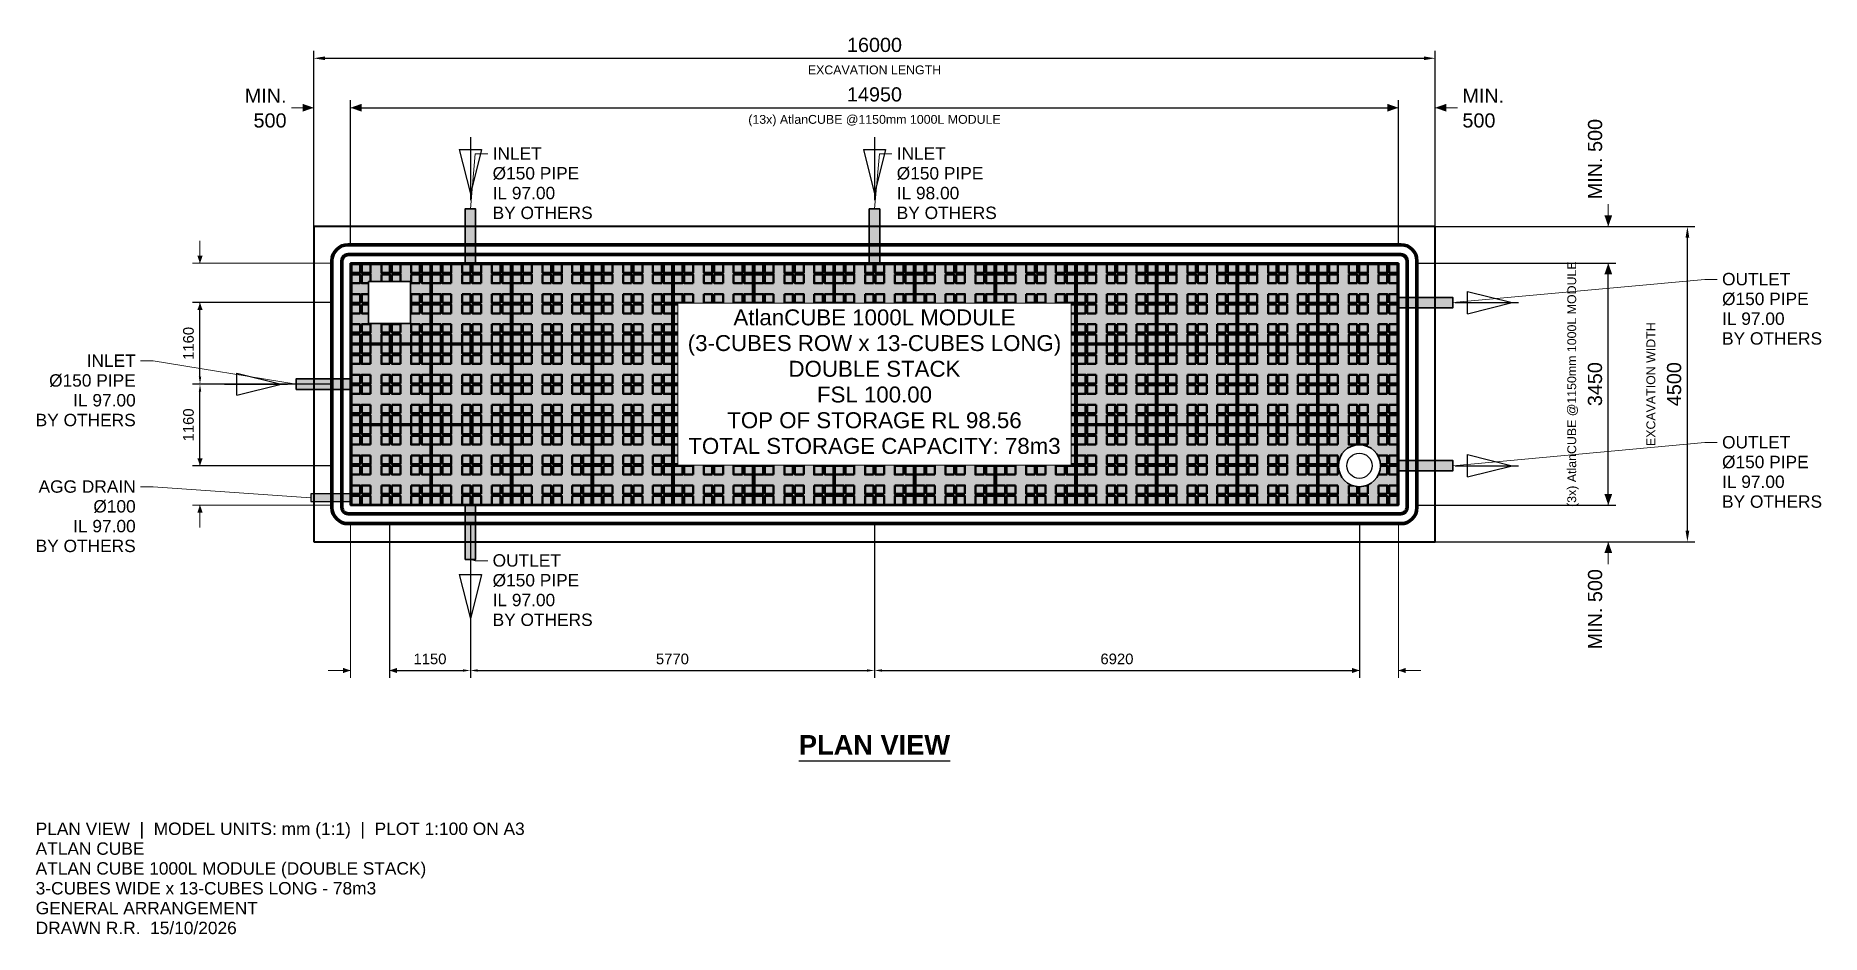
# Model space of a CAD drawing. Header units: millimetres. Extents: x -4492 to 20983, y -6122 to 6696.
import ezdxf
from ezdxf.enums import TextEntityAlignment as Align

# ---------------------------------------------------------------- set-up
doc = ezdxf.new("R2010")
doc.units = ezdxf.units.MM
for name, color, linetype in [('ANNOTATIONS', 7, 'Continuous'), ('DIMENSIONS', 7, 'Continuous'), ('EXCAVATION', 1, 'Continuous'), ('FLOW_INLET', 1, 'Continuous'), ('FLOW_OUTLET', 5, 'Continuous'), ('LEADERS', 7, 'Continuous'), ('MANHOLES', 3, 'Continuous'), ('MODULE_ART', 7, 'Continuous'), ('PIPES', 7, 'Continuous'), ('TANK', 7, 'Continuous'), ('TITLE', 7, 'Continuous')]:
    doc.layers.add(name, color=color, linetype=linetype)
doc.styles.add('ARIAL', font='arial.ttf')
doc.styles.add('ARIAL_BOLD', font='arialbd.ttf')
doc.dimstyles.get("Standard").update_dxf_attribs({"dimtxt": 2.5, "dimasz": 2.5, "dimexe": 1.25, "dimexo": 0.625, "dimtad": 1, "dimcen": 2.5, "dimazin": 3, "dimtfac": 1, "dimtmove": 0, "dimatfit": 3})

# ---------------------------------------------------------------- blocks, each defined once
blk = doc.blocks.new('atlancube_plan')
at = {"lineweight": -2}
for points in [[(1150, 1150), (0, 1150), (0, 0), (1150, 0)], [(11.4425, 5.727), (1138.5575, 5.727), (1138.5575, 1138.5575), (11.4425, 1138.5575)]]:
    blk.add_lwpolyline(points, close=True, dxfattribs=at)
for points in [[(1018.4055, 583.579), (1018.4055, 709.4465), (1138.5575, 709.4465), (1138.5575, 863.926), (1018.4055, 863.926), (1018.4055, 989.805), (1138.5575, 989.805), (1138.5575, 1012.69), (1018.4055, 1012.69), (1018.4055, 1138.5575), (989.805, 1138.5575), (989.805, 1012.69), (863.926, 1012.69), (863.926, 1138.5575), (715.1735, 1138.5575), (715.1735, 1012.69), (589.306, 1012.69), (589.306, 1138.5575), (560.694, 1138.5575), (560.694, 1012.69), (440.542, 1012.69), (440.542, 1138.5575), (286.074, 1138.5575), (286.074, 1012.69), (160.195, 1012.69), (160.195, 1138.5575), (137.31, 1138.5575), (137.31, 1012.69), (11.4425, 1012.69), (11.4425, 989.805), (137.31, 989.805), (137.31, 863.926), (11.4425, 863.926), (11.4425, 709.4465), (137.31, 709.4465), (137.31, 583.579), (11.4425, 583.579), (11.4425, 560.694), (137.31, 560.694)], [(286.074, 863.926), (160.195, 863.926), (160.195, 989.805)], [(160.195, 989.805), (286.074, 989.805), (286.074, 863.926)], [(440.542, 989.805), (560.694, 989.805), (560.694, 863.926)], [(560.694, 863.926), (440.542, 863.926), (440.542, 989.805)], [(589.306, 989.805), (715.1735, 989.805), (715.1735, 863.926)], [(715.1735, 863.926), (589.306, 863.926), (589.306, 989.805)], [(863.926, 989.805), (989.805, 989.805), (989.805, 863.926)], [(989.805, 863.926), (863.926, 863.926), (863.926, 989.805)], [(137.31, 560.694), (137.31, 434.8265), (11.4425, 434.8265), (11.4425, 280.347), (137.31, 280.347), (137.31, 160.195), (11.4425, 160.195), (11.4425, 131.5945), (137.31, 131.5945), (137.31, 5.727), (160.195, 5.727), (160.195, 131.5945), (286.074, 131.5945), (286.074, 5.727), (440.542, 5.727), (440.542, 131.5945), (560.694, 131.5945), (560.694, 5.727), (589.306, 5.727), (589.306, 131.5945), (715.1735, 131.5945), (715.1735, 5.727), (863.926, 5.727), (863.926, 131.5945), (989.805, 131.5945), (989.805, 5.727), (1018.4055, 5.727), (1018.4055, 131.5945), (1138.5575, 131.5945), (1138.5575, 160.195), (1018.4055, 160.195), (1018.4055, 280.347), (1138.5575, 280.347), (1138.5575, 434.8265), (1018.4055, 434.8265), (1018.4055, 560.694), (1138.5575, 560.694), (1138.5575, 583.579), (1018.4055, 583.579)], [(160.195, 583.579), (160.195, 709.4465), (286.074, 709.4465)], [(286.074, 709.4465), (286.074, 583.579), (160.195, 583.579)], [(160.195, 560.694), (286.074, 560.694), (286.074, 434.8265)], [(286.074, 434.8265), (160.195, 434.8265), (160.195, 560.694)], [(560.694, 583.579), (440.542, 583.579), (440.542, 709.4465)], [(440.542, 709.4465), (560.694, 709.4465), (560.694, 583.579)], [(560.694, 434.8265), (440.542, 434.8265), (440.542, 560.694)], [(440.542, 560.694), (560.694, 560.694), (560.694, 434.8265)], [(715.1735, 583.579), (589.306, 583.579), (589.306, 709.4465)], [(589.306, 709.4465), (715.1735, 709.4465), (715.1735, 583.579)], [(589.306, 560.694), (715.1735, 560.694), (715.1735, 434.8265)], [(715.1735, 434.8265), (589.306, 434.8265), (589.306, 560.694)], [(863.926, 709.4465), (989.805, 709.4465), (989.805, 583.579)], [(989.805, 583.579), (863.926, 583.579), (863.926, 709.4465)], [(863.926, 560.694), (989.805, 560.694), (989.805, 434.8265)], [(989.805, 434.8265), (863.926, 434.8265), (863.926, 560.694)], [(160.195, 160.195), (160.195, 280.347), (286.074, 280.347)], [(286.074, 280.347), (286.074, 160.195), (160.195, 160.195)], [(440.542, 280.347), (560.694, 280.347), (560.694, 160.195)], [(560.694, 160.195), (440.542, 160.195), (440.542, 280.347)], [(715.1735, 160.195), (589.306, 160.195), (589.306, 280.347)], [(589.306, 280.347), (715.1735, 280.347), (715.1735, 160.195)], [(863.926, 280.347), (989.805, 280.347), (989.805, 160.195)], [(989.805, 160.195), (863.926, 160.195), (863.926, 280.347)]]:
    blk.add_lwpolyline(points, dxfattribs=at)

msp = doc.modelspace()

# ---------------------------------------------------------------- linework, layer by layer
at = {"layer": 'ANNOTATIONS', "lineweight": 30}
msp.add_line((6397, -3647.1), (8553, -3647.1), dxfattribs=at)
at = {"layer": 'DIMENSIONS', "lineweight": 18}
for p, q in [((-842.5, 5668.3), (-525, 5668.3)), ((-525, 3975), (-525, 5774.2)), ((0, 3975), (0, 5774.2)), ((0, 5668.3), (317.5, 5668.3)), ((14632.5, 5668.3), (14950, 5668.3)), ((14950, 3975), (14950, 5774.2)), ((15475, 3975), (15475, 5774.2)), ((15475, 5668.3), (15792.5, 5668.3)), ((17944.4, 3975), (17944.4, 4292.5)), ((15475, 3975), (18050.3, 3975)), ((-2147.8, 3450), (-2147.8, 3767.5)), ((-264.6, 3450), (-2253.6, 3450)), ((15475, 3450), (18050.3, 3450)), ((17944.4, 3132.5), (17944.4, 3450)), ((-264.6, 2888.3), (-2253.6, 2888.3)), ((-2147.8, 2570.8), (-2147.8, 2888.3)), ((-2147.8, 561.7), (-2147.8, 879.2)), ((-264.6, 561.7), (-2253.6, 561.7)), ((17944.4, 0), (17944.4, 317.5)), ((-264.6, 0), (-2253.6, 0)), ((-2147.8, -317.5), (-2147.8, 0)), ((15475, 0), (18050.3, 0)), ((0, -264.6), (0, -2465.3)), ((556.5, -264.6), (556.5, -2465.3)), ((14393.5, -264.6), (14393.5, -2465.3)), ((14950, -264.6), (14950, -2465.3)), ((15475, -525), (18050.3, -525)), ((17944.4, -842.5), (17944.4, -525)), ((-317.5, -2359.4), (0, -2359.4)), ((556.5, -2359.4), (874, -2359.4)), ((14076, -2359.4), (14393.5, -2359.4)), ((14950, -2359.4), (15267.5, -2359.4))]:
    msp.add_line(p, q, dxfattribs=at)
at = {"layer": 'DIMENSIONS'}
for points in [[(-525, 5668.3), (-683.8, 5723.9), (-683.8, 5612.8)], [(0, 5668.3), (158.7, 5612.8), (158.7, 5723.9)], [(14950, 5668.3), (14791.3, 5723.9), (14791.3, 5612.8)], [(15475, 5668.3), (15633.8, 5612.8), (15633.8, 5723.9)], [(17944.4, 3975), (18000, 4133.8), (17888.9, 4133.8)], [(-2147.8, 3450), (-2110.7, 3555.8), (-2184.8, 3555.8)], [(17944.4, 3450), (17888.9, 3291.2), (18000, 3291.2)], [(-2147.8, 2888.3), (-2184.8, 2782.5), (-2110.7, 2782.5)], [(-2147.8, 561.7), (-2110.7, 667.5), (-2184.8, 667.5)], [(-2147.8, 0), (-2184.8, -105.8), (-2110.7, -105.8)], [(17944.4, 0), (18000, 158.7), (17888.9, 158.7)], [(17944.4, -525), (17888.9, -683.8), (18000, -683.8)], [(0, -2359.4), (-105.8, -2322.4), (-105.8, -2396.5)], [(556.5, -2359.4), (662.4, -2396.5), (662.4, -2322.4)], [(14393.5, -2359.4), (14287.6, -2322.4), (14287.6, -2396.5)], [(14950, -2359.4), (15055.8, -2396.5), (15055.8, -2322.4)]]:
    msp.add_solid(points, dxfattribs=at)
at = {"layer": 'EXCAVATION', "lineweight": 40, "true_color": 0x800000}
msp.add_lwpolyline([(-525, -525), (15475, -525), (15475, 3975), (-525, 3975)], close=True, dxfattribs=at)
at = {"layer": 'FLOW_INLET', "color": 1, "lineweight": 30}
for p, q in [((1709.6, 5249.2), (1709.6, 4349.6)), ((7475, 5249.2), (7475, 4349.6)), ((1550.9, 5072.8), (1709.6, 4437.8)), ((1550.9, 5072.8), (1868.4, 5072.8)), ((1868.4, 5072.8), (1709.6, 4437.8)), ((7316.3, 5072.8), (7475, 4437.8)), ((7316.3, 5072.8), (7633.8, 5072.8)), ((7633.8, 5072.8), (7475, 4437.8)), ((-1622.8, 1883.8), (-987.8, 1725)), ((-1622.8, 1566.2), (-1622.8, 1883.8)), ((-1799.2, 1725), (-899.6, 1725)), ((-1622.8, 1566.2), (-987.8, 1725))]:
    msp.add_line(p, q, dxfattribs=at)
at = {"layer": 'FLOW_OUTLET', "color": 5, "lineweight": 30}
for p, q in [((15761.4, 2888.3), (16661, 2888.3)), ((15937.8, 3047.1), (16572.8, 2888.3)), ((15937.8, 2729.6), (15937.8, 3047.1)), ((15937.8, 2729.6), (16572.8, 2888.3)), ((15761.4, 561.7), (16661, 561.7)), ((15937.8, 720.4), (16572.8, 561.7)), ((15937.8, 402.9), (15937.8, 720.4)), ((15937.8, 402.9), (16572.8, 561.7)), ((1550.9, -987.8), (1709.6, -1622.8)), ((1550.9, -987.8), (1868.4, -987.8)), ((1709.6, -811.4), (1709.6, -1711)), ((1868.4, -987.8), (1709.6, -1622.8))]:
    msp.add_line(p, q, dxfattribs=at)
at = {"layer": 'LEADERS', "lineweight": 18}
for p, q in [((1780.2, 5012.2), (1709.6, 4226.1)), ((1956.6, 5012.2), (1780.2, 5012.2)), ((7545.6, 5012.2), (7475, 4226.1)), ((7721.9, 5012.2), (7545.6, 5012.2)), ((19320.3, 3219.9), (15726.1, 2888.3)), ((19496.7, 3219.9), (19320.3, 3219.9)), ((-2994.4, 2056.6), (-2818.1, 2056.6)), ((-2818.1, 2056.6), (-776.1, 1725)), ((19320.3, 893.3), (15726.1, 561.7)), ((19496.7, 893.3), (19320.3, 893.3)), ((-2994.4, 261.1), (-2818.1, 261.1)), ((-2818.1, 261.1), (-564.4, 105.8)), ((1780.2, -793.1), (1709.6, -776.1)), ((1956.6, -793.1), (1780.2, -793.1))]:
    msp.add_line(p, q, dxfattribs=at)
at = {"layer": 'MODULE_ART', "true_color": 0x999999}
msp.add_solid([(0, 0), (14950, 0), (0, 3450), (14950, 3450)], dxfattribs=at)
at = {"layer": 'PIPES', "lineweight": 35}
for points in [[(1634.6, 3450), (1784.6, 3450), (1784.6, 4226.1), (1634.6, 4226.1)], [(7400, 3450), (7550, 3450), (7550, 4226.1), (7400, 4226.1)], [(14950, 2813.3), (15726.1, 2813.3), (15726.1, 2963.3), (14950, 2963.3)], [(-776.1, 1650), (0, 1650), (0, 1800), (-776.1, 1800)], [(14950, 486.7), (15726.1, 486.7), (15726.1, 636.7), (14950, 636.7)], [(1634.6, -776.1), (1784.6, -776.1), (1784.6, 0), (1634.6, 0)]]:
    msp.add_lwpolyline(points, close=True, dxfattribs=at)
at = {"layer": 'PIPES', "lineweight": 30}
msp.add_lwpolyline([(-564.4, 52.9), (0, 52.9), (0, 158.7), (-564.4, 158.7)], close=True, dxfattribs=at)
at = {"layer": 'PIPES', "true_color": 0xbfbfbf}
for points in [[(1634.6, 3450), (1784.6, 3450), (1634.6, 4226.1), (1784.6, 4226.1)], [(7400, 3450), (7550, 3450), (7400, 4226.1), (7550, 4226.1)], [(14950, 2813.3), (15726.1, 2813.3), (14950, 2963.3), (15726.1, 2963.3)], [(-776.1, 1650), (0, 1650), (-776.1, 1800), (0, 1800)], [(14950, 486.7), (15726.1, 486.7), (14950, 636.7), (15726.1, 636.7)], [(-564.4, 52.9), (0, 52.9), (-564.4, 158.7), (0, 158.7)], [(1634.6, -776.1), (1784.6, -776.1), (1634.6, 0), (1784.6, 0)]]:
    msp.add_solid(points, dxfattribs=at)
at = {"layer": 'TANK', "lineweight": 80}
for points in [[(14985.3, -264.6), (15030, -260.2), (15073, -247.1), (15112.7, -225.9), (15147.4, -197.4), (15175.9, -162.7), (15197.1, -123), (15210.2, -80), (15214.6, -35.3), (15214.6, 3485.3), (15210.2, 3530), (15197.1, 3573), (15175.9, 3612.7), (15147.4, 3647.4), (15112.7, 3675.9), (15073, 3697.1), (15030, 3710.2), (14985.3, 3714.6), (-35.3, 3714.6), (-80, 3710.2), (-123, 3697.1), (-162.7, 3675.9), (-197.4, 3647.4), (-225.9, 3612.7), (-247.1, 3573), (-260.2, 3530), (-264.6, 3485.3), (-264.6, -35.3), (-260.2, -80), (-247.1, -123), (-225.9, -162.7), (-197.4, -197.4), (-162.7, -225.9), (-123, -247.1), (-80, -260.2), (-35.3, -264.6)], [(14985.3, -123.5), (15002.5, -121.8), (15019, -116.8), (15034.3, -108.6), (15047.6, -97.6), (15058.6, -84.3), (15066.8, -69), (15071.8, -52.5), (15073.5, -35.3), (15073.5, 3485.3), (15071.8, 3502.5), (15066.8, 3519), (15058.6, 3534.3), (15047.6, 3547.6), (15034.3, 3558.6), (15019, 3566.8), (15002.5, 3571.8), (14985.3, 3573.5), (-35.3, 3573.5), (-52.5, 3571.8), (-69, 3566.8), (-84.3, 3558.6), (-97.6, 3547.6), (-108.6, 3534.3), (-116.8, 3519), (-121.8, 3502.5), (-123.5, 3485.3), (-123.5, -35.3), (-121.8, -52.5), (-116.8, -69), (-108.6, -84.3), (-97.6, -97.6), (-84.3, -108.6), (-69, -116.8), (-52.5, -121.8), (-35.3, -123.5)]]:
    msp.add_lwpolyline(points, close=True, dxfattribs=at)

# ---------------------------------------------------------------- block references
at = {"layer": 'MODULE_ART', "lineweight": 50}
for p in [(0, 2300), (1150, 2300), (2300, 2300), (3450, 2300), (4600, 2300), (5750, 2300), (6900, 2300), (8050, 2300), (9200, 2300), (10350, 2300), (11500, 2300), (12650, 2300), (13800, 2300), (0, 1150), (1150, 1150), (2300, 1150), (3450, 1150), (4600, 1150), (5750, 1150), (6900, 1150), (8050, 1150), (9200, 1150), (10350, 1150), (11500, 1150), (12650, 1150), (13800, 1150), (0, 0), (1150, 0), (2300, 0), (3450, 0), (4600, 0), (5750, 0), (6900, 0), (8050, 0), (9200, 0), (10350, 0), (11500, 0), (12650, 0), (13800, 0)]:
    msp.add_blockref('atlancube_plan', p, dxfattribs=at)

# ---------------------------------------------------------------- texts
at = {"layer": 'ANNOTATIONS', "style": 'ARIAL'}
for s, p in [('INLET', (2027.1, 4927.5)), ('INLET', (7792.5, 4927.5)), ('Ø150 PIPE', (2027.1, 4645.3)), ('Ø150 PIPE', (7792.5, 4645.3)), ('IL 97.00', (2027.1, 4363.1)), ('IL 98.00', (7792.5, 4363.1)), ('BY OTHERS', (2027.1, 4080.8)), ('BY OTHERS', (7792.5, 4080.8)), ('OUTLET', (19567.2, 3135.3)), ('Ø150 PIPE', (19567.2, 2853.1)), ('IL 97.00', (19567.2, 2570.8)), ('BY OTHERS', (19567.2, 2288.6)), ('OUTLET', (19567.2, 808.6)), ('Ø150 PIPE', (19567.2, 526.4)), ('IL 97.00', (19567.2, 244.2)), ('BY OTHERS', (19567.2, -38.1)), ('OUTLET', (2027.1, -877.8)), ('Ø150 PIPE', (2027.1, -1160)), ('IL 97.00', (2027.1, -1442.2)), ('BY OTHERS', (2027.1, -1724.4))]:
    msp.add_text(s, height=176.81, dxfattribs=at).set_placement(p)
for s, p in [('INLET', (-3065, 1971.9)), ('Ø150 PIPE', (-3065, 1689.7)), ('IL 97.00', (-3065, 1407.5)), ('BY OTHERS', (-3065, 1125.3)), ('AGG DRAIN', (-3065, 176.4)), ('Ø100', (-3065, -105.8)), ('IL 97.00', (-3065, -388.1)), ('BY OTHERS', (-3065, -670.3))]:
    msp.add_text(s, height=176.81, dxfattribs=at).set_placement(p, align=Align.RIGHT)
at = {"layer": 'ANNOTATIONS', "style": 'ARIAL_BOLD'}
msp.add_text('PLAN VIEW', height=277.85, dxfattribs=at).set_placement((7475, -3558.9), align=Align.CENTER)
at = {"layer": 'DIMENSIONS', "style": 'ARIAL'}
for s, p in [('EXCAVATION LENGTH', (7475, 6144.6)), ('(13x) AtlanCUBE @1150mm 1000L MODULE', (7475, 5439))]:
    msp.add_text(s, height=126.294, dxfattribs=at).set_placement(p, align=Align.CENTER)
for s, p in [('MIN.', (-913.1, 5738.9)), ('500', (-913.1, 5386.1))]:
    msp.add_text(s, height=202.07, dxfattribs=at).set_placement(p, align=Align.RIGHT)
for s, p in [('MIN.', (15863.1, 5738.9)), ('500', (15863.1, 5386.1))]:
    msp.add_text(s, height=202.07, dxfattribs=at).set_placement(p)
msp.add_text('MIN. 500', height=202.07, rotation=90, dxfattribs=at).set_placement((17856.2, 4363.1))
for s, p in [('(3x) AtlanCUBE @1150mm 1000L MODULE', (17485.8, 1725)), ('EXCAVATION WIDTH', (18614.7, 1725))]:
    msp.add_text(s, height=126.294, rotation=90, dxfattribs=at).set_placement(p, align=Align.CENTER)
msp.add_text('MIN. 500', height=202.07, rotation=90, dxfattribs=at).set_placement((17856.2, -913.1), align=Align.RIGHT)
at = {"layer": 'TITLE', "style": 'ARIAL'}
for s, height, p in [('PLAN VIEW  |  MODEL UNITS: mm (1:1)  |  PLOT 1:100 ON A3', 176.812, (-4492.1, -4705.4)), ('ATLAN CUBE', 176.81, (-4492.1, -4988.3)), ('ATLAN CUBE 1000L MODULE (DOUBLE STACK)', 176.812, (-4492.1, -5271.2)), ('3-CUBES WIDE x 13-CUBES LONG - 78m3', 176.812, (-4492.1, -5554.1)), ('GENERAL ARRANGEMENT', 176.812, (-4492.1, -5837)), ('DRAWN R.R.  15/10/2026', 176.812, (-4492.1, -6119.9))]:
    msp.add_text(s, height=height, dxfattribs=at).set_placement(p)

# ---------------------------------------------------------------- dimensions: what is measured, and where the dimension line sits
at = {"layer": 'DIMENSIONS'}
for base, p1, p2 in [((-525, 6373.9), (-525, 3975), (15475, 3975)), ((0, 5668.3), (0, 3714.6), (14950, 3714.6))]:
    msp.add_linear_dim(base=base, p1=p1, p2=p2, dimstyle='Standard', override={"dimtxt": 202.071111, "dimasz": 158.75, "dimexe": 105.833333, "dimexo": 0, "dimgap": 88.194444, "dimtad": 1, "dimtih": 0, "dimtoh": 0, "dimdec": 0, "dimtxsty": 'ARIAL', "dimclrd": 7, "dimclre": 7, "dimclrt": 7}, dxfattribs=at).render()
for base, p1, p2 in [((19073.3, -525), (15475, -525), (15475, 3975)), ((17944.4, 0), (15214.6, 0), (15214.6, 3450))]:
    msp.add_linear_dim(base=base, p1=p1, p2=p2, angle=90, dimstyle='Standard', override={"dimtxt": 202.071111, "dimasz": 158.75, "dimexe": 105.833333, "dimexo": 0, "dimgap": 88.194444, "dimtad": 1, "dimtih": 0, "dimtoh": 0, "dimdec": 0, "dimtxsty": 'ARIAL', "dimclrd": 7, "dimclre": 7, "dimclrt": 7}, dxfattribs=at).render()
for base, p1, p2 in [((-2147.8, 1725), (-264.6, 1725), (-264.6, 2888.3)), ((-2147.8, 561.7), (-264.6, 561.7), (-264.6, 1725))]:
    msp.add_linear_dim(base=base, p1=p1, p2=p2, angle=90, text='1160', dimstyle='Standard', override={"dimtxt": 151.553333, "dimasz": 105.833333, "dimexe": 105.833333, "dimexo": 0, "dimgap": 88.194444, "dimtad": 1, "dimtih": 0, "dimtoh": 0, "dimdec": 0, "dimtxsty": 'ARIAL', "dimclrd": 7, "dimclre": 7, "dimclrt": 7}, dxfattribs=at).render()
for base, p1, p2, text in [((556.5, -2359.4), (556.5, -264.6), (1709.6, -264.6), '1150'), ((1709.6, -2359.4), (1709.6, -264.6), (7475, -264.6), '5770'), ((7475, -2359.4), (7475, -264.6), (14393.5, -264.6), '6920')]:
    msp.add_linear_dim(base=base, p1=p1, p2=p2, text=text, dimstyle='Standard', override={"dimtxt": 151.553333, "dimasz": 105.833333, "dimexe": 105.833333, "dimexo": 0, "dimgap": 88.194444, "dimtad": 1, "dimtih": 0, "dimtoh": 0, "dimdec": 0, "dimtxsty": 'ARIAL', "dimclrd": 7, "dimclre": 7, "dimclrt": 7}, dxfattribs=at).render()

# ---------------------------------------------------------------- next in the draw order: wipeouts: each hides what was drawn before it
for points in [[(256.5, 2588.3), (856.5, 2588.3), (856.5, 3188.3), (256.5, 3188.3)], [(4670.1, 571.4), (10279.9, 571.4), (10279.9, 2878.6), (4670.1, 2878.6)], [(14693.5, 561.7), (14690.9, 600.8), (14683.2, 639.3), (14670.6, 676.5), (14653.3, 711.7), (14631.5, 744.3), (14605.6, 773.8), (14576.1, 799.7), (14543.5, 821.5), (14508.3, 838.8), (14471.1, 851.4), (14432.6, 859.1), (14393.5, 861.7), (14354.3, 859.1), (14315.8, 851.4), (14278.7, 838.8), (14243.5, 821.5), (14210.8, 799.7), (14181.3, 773.8), (14155.5, 744.3), (14133.7, 711.7), (14116.3, 676.5), (14103.7, 639.3), (14096, 600.8), (14093.5, 561.7), (14096, 522.5), (14103.7, 484), (14116.3, 446.9), (14133.7, 411.7), (14155.5, 379), (14181.3, 349.5), (14210.8, 323.7), (14243.5, 301.9), (14278.7, 284.5), (14315.8, 271.9), (14354.3, 264.2), (14393.5, 261.7), (14432.6, 264.2), (14471.1, 271.9), (14508.3, 284.5), (14543.5, 301.9), (14576.1, 323.7), (14605.6, 349.5), (14631.5, 379), (14653.3, 411.7), (14670.6, 446.9), (14683.2, 484), (14690.9, 522.5)]]:
    msp.add_wipeout(points)

# ---------------------------------------------------------------- next in the draw order: linework, layer by layer
at = {"layer": 'ANNOTATIONS', "lineweight": 20}
msp.add_lwpolyline([(4670.1, 571.4), (10279.9, 571.4), (10279.9, 2878.6), (4670.1, 2878.6)], close=True, dxfattribs=at)
at = {"layer": 'MANHOLES', "lineweight": 35}
msp.add_lwpolyline([(256.5, 2588.3), (856.5, 2588.3), (856.5, 3188.3), (256.5, 3188.3)], close=True, dxfattribs=at)
msp.add_circle((14393.5, 561.7), 300, dxfattribs=at)
at = {"layer": 'MANHOLES', "lineweight": 25}
msp.add_circle((14393.5, 561.7), 180, dxfattribs=at)

# ---------------------------------------------------------------- next in the draw order: texts
at = {"layer": 'ANNOTATIONS', "style": 'ARIAL'}
for s, p in [('AtlanCUBE 1000L MODULE', (7475, 2564.6)), ('(3-CUBES ROW x 13-CUBES LONG)', (7475, 2197.7)), ('DOUBLE STACK', (7475, 1830.8)), ('FSL 100.00', (7475, 1463.9)), ('TOP OF STORAGE RL 98.56', (7475, 1097.1)), ('TOTAL STORAGE CAPACITY: 78m3', (7475, 730.2))]:
    msp.add_text(s, height=227.33, dxfattribs=at).set_placement(p, align=Align.CENTER)

doc.saveas('drawing.dxf')
